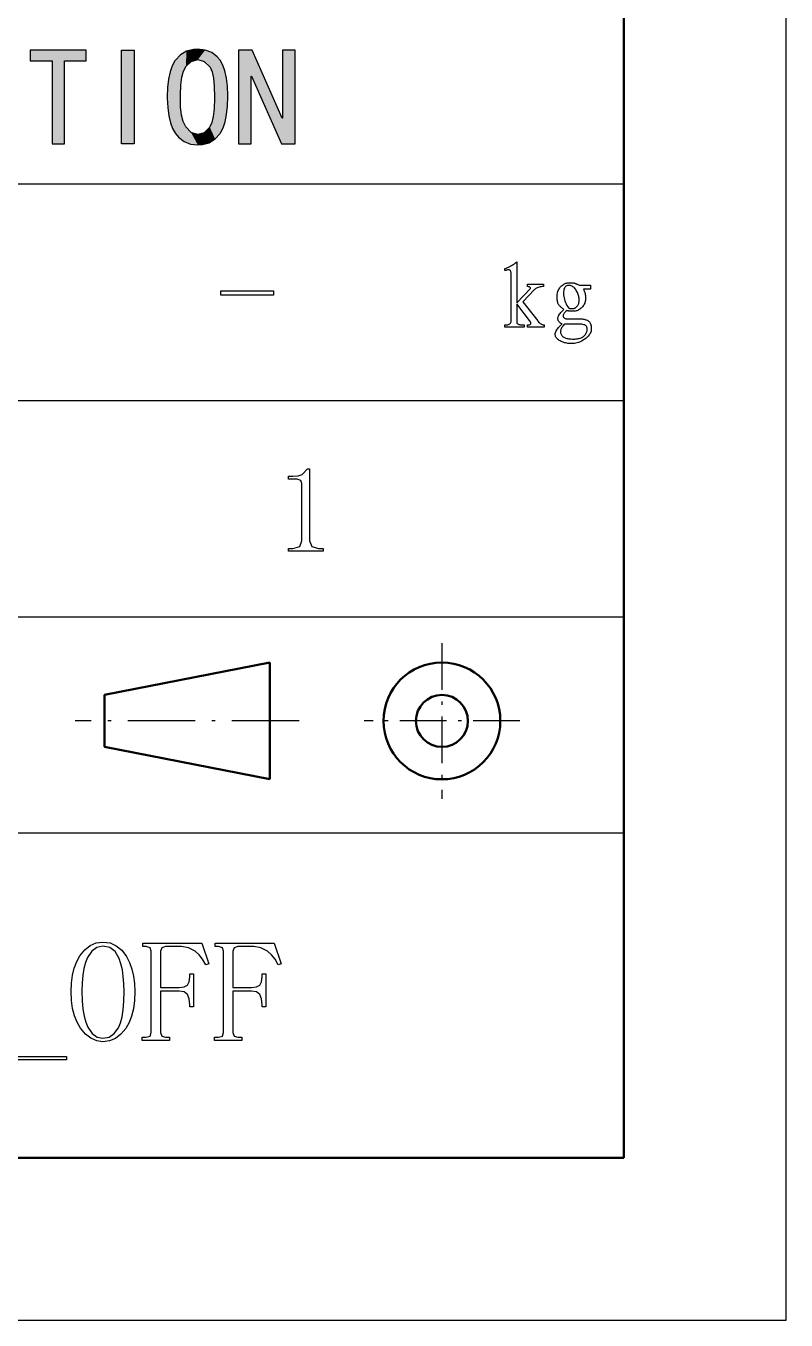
# Model space of a CAD drawing. Extents: x 0 to 420, y 0 to 297.
# Drawn here: x 396.58 to 420, y 0 to 39.88 of the extents above; entities that cross this region are included whole.
import ezdxf

# ---------------------------------------------------------------- set-up
doc = ezdxf.new("R2010")
doc.units = 0
doc.linetypes.add('DASHDOT', pattern=[18.5, 12, -3, 0.5, -3])

msp = doc.modelspace()

# ---------------------------------------------------------------- linework, layer by layer
at = {"color": 7, "lineweight": 25}
for p, q in [((420, 0), (420, 297)), ((415, 35), (235, 35)), ((415, 28.33), (363, 28.33)), ((415, 21.66), (363, 21.66)), ((415, 15), (303, 15)), ((0, 0), (420, 0))]:
    msp.add_line(p, q, dxfattribs=at)
at = {"color": 7, "lineweight": 50}
for p, q in [((415, 5), (415, 292)), ((415, 5), (25, 5)), ((235, 5), (415, 5)), ((235, 5), (415, 5)), ((235, 5), (415, 5)), ((235, 5), (415, 5)), ((235, 5), (415, 5)), ((235, 5), (415, 5)), ((235, 5), (415, 5))]:
    msp.add_line(p, q, dxfattribs=at)
at = {"color": 154, "lineweight": 25, "ltscale": 0.043176}
msp.add_line((398.436, 39.128), (396.709, 39.128), dxfattribs=at)
at = {"color": 154, "lineweight": 25, "ltscale": 0.007995}
for p, q in [((396.709, 39.128), (396.709, 38.809)), ((398.436, 38.809), (398.436, 39.128))]:
    msp.add_line(p, q, dxfattribs=at)
at = {"color": 154, "lineweight": 25, "ltscale": 0.072032}
for p, q in [((399.526, 36.247), (399.526, 39.128)), ((399.91, 39.128), (399.91, 36.247)), ((403.129, 39.128), (403.129, 36.247)), ((404.87, 36.247), (404.87, 39.128))]:
    msp.add_line(p, q, dxfattribs=at)
at = {"color": 154, "lineweight": 25, "ltscale": 0.009595}
for p, q in [((399.526, 39.128), (399.91, 39.128)), ((404.87, 39.128), (404.486, 39.128)), ((399.91, 36.247), (399.526, 36.247)), ((403.129, 36.247), (403.512, 36.247))]:
    msp.add_line(p, q, dxfattribs=at)
at = {"color": 154, "lineweight": 25, "ltscale": 0.005348}
msp.add_line((401.524, 39.097), (401.34, 38.986), dxfattribs=at)
at = {"color": 154, "lineweight": 25, "ltscale": 0.005483}
msp.add_line((401.736, 39.152), (401.524, 39.097), dxfattribs=at)
at = {"color": 154, "lineweight": 25, "ltscale": 0.003423}
msp.add_line((401.873, 39.16), (401.736, 39.152), dxfattribs=at)
at = {"color": 154, "lineweight": 25, "ltscale": 0.005707}
msp.add_line((402.099, 39.134), (401.873, 39.16), dxfattribs=at)
at = {"color": 154, "lineweight": 25, "ltscale": 0.005386}
msp.add_line((402.3, 39.056), (402.099, 39.134), dxfattribs=at)
at = {"color": 154, "lineweight": 25, "ltscale": 0.010467}
for p, q in [((403.547, 39.128), (403.129, 39.128)), ((404.451, 36.247), (404.87, 36.247))]:
    msp.add_line(p, q, dxfattribs=at)
at = {"color": 154, "lineweight": 25, "ltscale": 0.057115}
msp.add_line((404.469, 37.038), (403.547, 39.128), dxfattribs=at)
at = {"color": 154, "lineweight": 25, "ltscale": 0.052261}
msp.add_line((404.486, 39.128), (404.486, 37.038), dxfattribs=at)
at = {"color": 154, "lineweight": 25, "ltscale": 0.016791}
msp.add_line((396.709, 38.809), (397.381, 38.809), dxfattribs=at)
at = {"color": 154, "lineweight": 25, "ltscale": 0.064036}
for p, q in [((397.381, 38.809), (397.381, 36.247)), ((397.767, 36.247), (397.767, 38.809))]:
    msp.add_line(p, q, dxfattribs=at)
at = {"color": 154, "lineweight": 25, "ltscale": 0.016718}
msp.add_line((397.767, 38.809), (398.436, 38.809), dxfattribs=at)
at = {"color": 154, "lineweight": 25, "ltscale": 0.004328}
msp.add_line((401.169, 38.803), (401.085, 38.652), dxfattribs=at)
at = {"color": 154, "lineweight": 25, "ltscale": 0.000625175}
msp.add_line((401.183, 38.823), (401.169, 38.803), dxfattribs=at)
at = {"color": 154, "lineweight": 25, "ltscale": 0.005655}
msp.add_line((401.34, 38.986), (401.183, 38.823), dxfattribs=at)
at = {"color": 154, "lineweight": 25, "ltscale": 0.005808}
for p, q in [((401.506, 38.625), (401.672, 38.788)), ((402.073, 38.785), (402.239, 38.623)), ((402.23, 36.753), (402.067, 36.587))]:
    msp.add_line(p, q, dxfattribs=at)
at = {"color": 154, "lineweight": 25, "ltscale": 0.005183}
msp.add_line((401.672, 38.788), (401.873, 38.841), dxfattribs=at)
at = {"color": 154, "lineweight": 25, "ltscale": 7.24792e-05}
msp.add_line((401.873, 38.841), (401.875, 38.841), dxfattribs=at)
at = {"color": 154, "lineweight": 25, "ltscale": 0.005132}
msp.add_line((401.875, 38.841), (402.073, 38.785), dxfattribs=at)
at = {"color": 154, "lineweight": 25, "ltscale": 0.005393}
msp.add_line((402.471, 38.925), (402.3, 39.056), dxfattribs=at)
at = {"color": 154, "lineweight": 25, "ltscale": 0.003351}
msp.add_line((402.559, 38.823), (402.471, 38.925), dxfattribs=at)
at = {"color": 154, "lineweight": 25, "ltscale": 0.004229}
msp.add_line((402.64, 38.675), (402.559, 38.823), dxfattribs=at)
at = {"color": 154, "lineweight": 25, "ltscale": 0.005645}
msp.add_line((401.018, 38.463), (400.971, 38.242), dxfattribs=at)
at = {"color": 154, "lineweight": 25, "ltscale": 0.005012}
msp.add_line((401.085, 38.652), (401.018, 38.463), dxfattribs=at)
at = {"color": 154, "lineweight": 25, "ltscale": 0.006158}
msp.add_line((401.349, 38.056), (401.381, 38.3), dxfattribs=at)
at = {"color": 154, "lineweight": 25, "ltscale": 0.004902}
msp.add_line((401.381, 38.3), (401.434, 38.489), dxfattribs=at)
at = {"color": 154, "lineweight": 25, "ltscale": 0.003771}
msp.add_line((401.434, 38.489), (401.503, 38.623), dxfattribs=at)
at = {"color": 154, "lineweight": 25, "ltscale": 0.000102636}
msp.add_line((401.503, 38.623), (401.506, 38.625), dxfattribs=at)
at = {"color": 154, "lineweight": 25, "ltscale": 0.00052411}
msp.add_line((402.239, 38.623), (402.25, 38.605), dxfattribs=at)
at = {"color": 154, "lineweight": 25, "ltscale": 0.003875}
msp.add_line((402.25, 38.605), (402.312, 38.463), dxfattribs=at)
at = {"color": 154, "lineweight": 25, "ltscale": 0.005062}
for p, q in [((402.312, 38.463), (402.355, 38.265)), ((402.067, 36.587), (401.873, 36.532))]:
    msp.add_line(p, q, dxfattribs=at)
at = {"color": 154, "lineweight": 25, "ltscale": 0.004875}
msp.add_line((402.707, 38.492), (402.64, 38.675), dxfattribs=at)
at = {"color": 154, "lineweight": 25, "ltscale": 0.005574}
msp.add_line((402.753, 38.274), (402.707, 38.492), dxfattribs=at)
at = {"color": 154, "lineweight": 25, "ltscale": 0.052189}
msp.add_line((403.512, 36.247), (403.512, 38.335), dxfattribs=at)
at = {"color": 154, "lineweight": 25, "ltscale": 0.000435638}
for p, q in [((403.512, 38.335), (403.53, 38.335)), ((404.486, 37.038), (404.469, 37.038))]:
    msp.add_line(p, q, dxfattribs=at)
at = {"color": 154, "lineweight": 25, "ltscale": 0.057049}
msp.add_line((403.53, 38.335), (404.451, 36.247), dxfattribs=at)
at = {"color": 154, "lineweight": 25, "ltscale": 0.007272}
msp.add_line((400.942, 37.986), (400.933, 37.695), dxfattribs=at)
at = {"color": 154, "lineweight": 25, "ltscale": 0.006438}
msp.add_line((400.971, 38.242), (400.942, 37.986), dxfattribs=at)
at = {"color": 154, "lineweight": 25, "ltscale": 0.007495}
msp.add_line((401.335, 37.756), (401.349, 38.056), dxfattribs=at)
at = {"color": 154, "lineweight": 25, "ltscale": 0.00643}
msp.add_line((402.355, 38.265), (402.381, 38.009), dxfattribs=at)
at = {"color": 154, "lineweight": 25, "ltscale": 0.007853}
msp.add_line((402.381, 38.009), (402.39, 37.695), dxfattribs=at)
at = {"color": 154, "lineweight": 25, "ltscale": 0.006365}
for p, q in [((402.783, 38.021), (402.753, 38.274)), ((401.372, 37.131), (401.343, 37.384))]:
    msp.add_line(p, q, dxfattribs=at)
at = {"color": 154, "lineweight": 25, "ltscale": 0.007202}
msp.add_line((402.794, 37.733), (402.783, 38.021), dxfattribs=at)
at = {"color": 154, "lineweight": 25, "ltscale": 0.001163}
msp.add_line((400.933, 37.695), (400.933, 37.649), dxfattribs=at)
at = {"color": 154, "lineweight": 25, "ltscale": 0.007129}
msp.add_line((400.933, 37.649), (400.945, 37.364), dxfattribs=at)
at = {"color": 154, "lineweight": 25, "ltscale": 0.001526}
msp.add_line((401.335, 37.695), (401.335, 37.756), dxfattribs=at)
at = {"color": 154, "lineweight": 25, "ltscale": 0.00778}
msp.add_line((401.343, 37.384), (401.335, 37.695), dxfattribs=at)
at = {"color": 154, "lineweight": 25, "ltscale": 0.007565}
msp.add_line((402.39, 37.643), (402.378, 37.34), dxfattribs=at)
at = {"color": 154, "lineweight": 25, "ltscale": 0.001308}
msp.add_line((402.39, 37.695), (402.39, 37.643), dxfattribs=at)
at = {"color": 154, "lineweight": 25, "ltscale": 0.007274}
msp.add_line((402.783, 37.404), (402.794, 37.695), dxfattribs=at)
at = {"color": 154, "lineweight": 25, "ltscale": 0.000944901}
msp.add_line((402.794, 37.695), (402.794, 37.733), dxfattribs=at)
at = {"color": 154, "lineweight": 25, "ltscale": 0.006302}
msp.add_line((400.945, 37.364), (400.977, 37.114), dxfattribs=at)
at = {"color": 154, "lineweight": 25, "ltscale": 0.00559}
msp.add_line((400.977, 37.114), (401.026, 36.896), dxfattribs=at)
at = {"color": 154, "lineweight": 25, "ltscale": 0.005165}
msp.add_line((401.422, 36.93), (401.372, 37.131), dxfattribs=at)
at = {"color": 154, "lineweight": 25, "ltscale": 0.004936}
msp.add_line((402.349, 37.093), (402.303, 36.901), dxfattribs=at)
at = {"color": 154, "lineweight": 25, "ltscale": 0.006221}
msp.add_line((402.378, 37.34), (402.349, 37.093), dxfattribs=at)
at = {"color": 154, "lineweight": 25, "ltscale": 0.005702}
msp.add_line((402.713, 36.922), (402.756, 37.146), dxfattribs=at)
at = {"color": 154, "lineweight": 25, "ltscale": 0.006502}
msp.add_line((402.756, 37.146), (402.783, 37.404), dxfattribs=at)
at = {"color": 154, "lineweight": 25, "ltscale": 0.004832}
msp.add_line((401.026, 36.896), (401.096, 36.715), dxfattribs=at)
at = {"color": 154, "lineweight": 25, "ltscale": 0.004301}
msp.add_line((401.096, 36.715), (401.183, 36.567), dxfattribs=at)
at = {"color": 154, "lineweight": 25, "ltscale": 0.003934}
msp.add_line((401.489, 36.788), (401.422, 36.93), dxfattribs=at)
at = {"color": 154, "lineweight": 25, "ltscale": 0.000625098}
msp.add_line((401.503, 36.768), (401.489, 36.788), dxfattribs=at)
at = {"color": 154, "lineweight": 25, "ltscale": 0.005863}
msp.add_line((401.663, 36.596), (401.503, 36.768), dxfattribs=at)
at = {"color": 154, "lineweight": 25, "ltscale": 0.000423915}
msp.add_line((402.239, 36.768), (402.23, 36.753), dxfattribs=at)
at = {"color": 154, "lineweight": 25, "ltscale": 0.003706}
msp.add_line((402.303, 36.901), (402.239, 36.768), dxfattribs=at)
at = {"color": 154, "lineweight": 25, "ltscale": 0.004323}
msp.add_line((402.57, 36.582), (402.649, 36.736), dxfattribs=at)
at = {"color": 154, "lineweight": 25, "ltscale": 0.004919}
msp.add_line((402.649, 36.736), (402.713, 36.922), dxfattribs=at)
at = {"color": 154, "lineweight": 25, "ltscale": 0.003667}
msp.add_line((401.183, 36.567), (401.276, 36.454), dxfattribs=at)
at = {"color": 154, "lineweight": 25, "ltscale": 0.005438}
msp.add_line((401.276, 36.454), (401.448, 36.32), dxfattribs=at)
at = {"color": 154, "lineweight": 25, "ltscale": 0.005345}
msp.add_line((401.448, 36.32), (401.646, 36.238), dxfattribs=at)
at = {"color": 154, "lineweight": 25, "ltscale": 0.005126}
msp.add_line((401.858, 36.532), (401.663, 36.596), dxfattribs=at)
at = {"color": 154, "lineweight": 25, "ltscale": 0.000363922}
msp.add_line((401.873, 36.532), (401.858, 36.532), dxfattribs=at)
at = {"color": 154, "lineweight": 25, "ltscale": 0.005363}
msp.add_line((402.224, 36.282), (402.405, 36.398), dxfattribs=at)
at = {"color": 154, "lineweight": 25, "ltscale": 0.005711}
msp.add_line((402.405, 36.398), (402.559, 36.567), dxfattribs=at)
at = {"color": 154, "lineweight": 25, "ltscale": 0.000465389}
msp.add_line((402.559, 36.567), (402.57, 36.582), dxfattribs=at)
at = {"color": 154, "lineweight": 25, "ltscale": 0.009667}
msp.add_line((397.381, 36.247), (397.767, 36.247), dxfattribs=at)
at = {"color": 154, "lineweight": 25, "ltscale": 0.005708}
msp.add_line((401.646, 36.238), (401.873, 36.212), dxfattribs=at)
at = {"color": 154, "lineweight": 25, "ltscale": 0.003573}
msp.add_line((401.873, 36.212), (402.015, 36.224), dxfattribs=at)
at = {"color": 154, "lineweight": 25, "ltscale": 0.005431}
msp.add_line((402.015, 36.224), (402.224, 36.282), dxfattribs=at)
at = {"color": 7, "linetype": 'DASHDOT', "lineweight": 25, "ltscale": 0.12}
for p, q in [((409.394, 20.864), (409.394, 16.064)), ((411.794, 18.464), (406.994, 18.464))]:
    msp.add_line(p, q, dxfattribs=at)
at = {"color": 7, "lineweight": 50, "ltscale": 0.129928}
for p, q in [((404.094, 20.264), (398.994, 19.264)), ((398.994, 17.664), (404.094, 16.664))]:
    msp.add_line(p, q, dxfattribs=at)
at = {"color": 7, "lineweight": 50, "ltscale": 0.09}
msp.add_line((404.094, 16.664), (404.094, 20.264), dxfattribs=at)
at = {"color": 7, "lineweight": 50, "ltscale": 0.04}
msp.add_line((398.994, 19.264), (398.994, 17.664), dxfattribs=at)
at = {"color": 7, "linetype": 'DASHDOT', "lineweight": 25, "ltscale": 0.1725}
msp.add_line((404.994, 18.464), (398.094, 18.464), dxfattribs=at)
at = {"color": 7, "lineweight": 25}
for points in [[(412.123, 31.789), (412.122, 31.8), (412.119, 31.81), (412.114, 31.819), (412.108, 31.826), (412.099, 31.833), (412.089, 31.838), (412.077, 31.842), (412.063, 31.845), (412.047, 31.847), (412.029, 31.847), (412.029, 31.918), (412.521, 31.918), (412.521, 31.847), (412.485, 31.847), (412.451, 31.844), (412.418, 31.839), (412.388, 31.832), (412.36, 31.824), (412.334, 31.814), (412.311, 31.802), (412.289, 31.787), (412.269, 31.772), (412.252, 31.754), (411.889, 31.379), (412.346, 30.793), (412.364, 30.768), (412.384, 30.746), (412.403, 30.727), (412.422, 30.71), (412.442, 30.696), (412.462, 30.685), (412.483, 30.676), (412.503, 30.669), (412.524, 30.665), (412.545, 30.664), (412.545, 30.594), (412.029, 30.594), (412.029, 30.664), (412.055, 30.665), (412.078, 30.668), (412.097, 30.672), (412.112, 30.679), (412.123, 30.687), (412.13, 30.698), (412.134, 30.71), (412.134, 30.724), (412.13, 30.74), (412.123, 30.758), (411.701, 31.32), (411.701, 30.734), (411.707, 30.721), (411.717, 30.709), (411.731, 30.698), (411.748, 30.689), (411.768, 30.681), (411.792, 30.675), (411.82, 30.67), (411.851, 30.667), (411.886, 30.665), (411.924, 30.664), (411.924, 30.594), (411.338, 30.594), (411.338, 30.664), (411.369, 30.665), (411.398, 30.668), (411.424, 30.672), (411.447, 30.679), (411.467, 30.687), (411.484, 30.698), (411.499, 30.71), (411.51, 30.724), (411.519, 30.74), (411.525, 30.758), (411.525, 32.222), (411.525, 32.249), (411.523, 32.273), (411.519, 32.294), (411.515, 32.312), (411.509, 32.328), (411.502, 32.341), (411.494, 32.35), (411.484, 32.357), (411.473, 32.362), (411.461, 32.363), (411.448, 32.363), (411.435, 32.362), (411.423, 32.361), (411.41, 32.359), (411.398, 32.357), (411.386, 32.355), (411.373, 32.352), (411.361, 32.348), (411.35, 32.344), (411.338, 32.34), (411.338, 32.41), (411.375, 32.42), (411.412, 32.433), (411.449, 32.448), (411.486, 32.464), (411.522, 32.483), (411.559, 32.504), (411.594, 32.527), (411.63, 32.552), (411.666, 32.58), (411.701, 32.609), (411.701, 31.344)], [(413.154, 31.144), (413.134, 31.158), (413.114, 31.172), (413.096, 31.187), (413.078, 31.201), (413.062, 31.215), (413.047, 31.229), (413.032, 31.243), (413.019, 31.257), (413.007, 31.271), (412.996, 31.285), (412.986, 31.3), (412.977, 31.318), (412.969, 31.337), (412.962, 31.359), (412.956, 31.383), (412.952, 31.409), (412.948, 31.438), (412.945, 31.469), (412.944, 31.502), (412.943, 31.537), (412.944, 31.573), (412.947, 31.607), (412.952, 31.64), (412.959, 31.671), (412.968, 31.701), (412.979, 31.73), (412.992, 31.757), (413.007, 31.783), (413.024, 31.807), (413.043, 31.83), (413.063, 31.851), (413.084, 31.871), (413.105, 31.888), (413.126, 31.904), (413.148, 31.918), (413.171, 31.93), (413.194, 31.94), (413.217, 31.948), (413.241, 31.954), (413.265, 31.959), (413.29, 31.962), (413.313, 31.964), (413.335, 31.966), (413.355, 31.967), (413.375, 31.968), (413.394, 31.967), (413.412, 31.966), (413.429, 31.964), (413.444, 31.962), (413.459, 31.959), (413.473, 31.955), (413.488, 31.951), (413.503, 31.946), (413.519, 31.94), (413.535, 31.934), (413.552, 31.927), (413.569, 31.92), (413.586, 31.912), (413.604, 31.903), (413.623, 31.894), (413.974, 31.894), (413.974, 31.765), (413.752, 31.765), (413.765, 31.742), (413.777, 31.717), (413.788, 31.691), (413.797, 31.664), (413.805, 31.637), (413.811, 31.608), (413.816, 31.578), (413.819, 31.548), (413.821, 31.517), (413.822, 31.484), (413.821, 31.452), (413.817, 31.42), (413.812, 31.39), (413.803, 31.36), (413.793, 31.332), (413.78, 31.304), (413.765, 31.277), (413.747, 31.252), (413.727, 31.227), (413.705, 31.203), (413.681, 31.181), (413.657, 31.161), (413.633, 31.143), (413.607, 31.128), (413.582, 31.115), (413.556, 31.105), (413.529, 31.096), (413.502, 31.09), (413.475, 31.087), (413.447, 31.086), (413.42, 31.086), (413.394, 31.087), (413.37, 31.088), (413.348, 31.09), (413.327, 31.092), (413.308, 31.094), (413.29, 31.097), (413.275, 31.101), (413.26, 31.105), (413.248, 31.109), (413.226, 31.093), (413.206, 31.076), (413.188, 31.059), (413.173, 31.043), (413.16, 31.026), (413.149, 31.009), (413.141, 30.991), (413.135, 30.974), (413.132, 30.957), (413.131, 30.939), (413.132, 30.923), (413.138, 30.908), (413.146, 30.894), (413.158, 30.883), (413.173, 30.873), (413.192, 30.865), (413.214, 30.859), (413.239, 30.855), (413.268, 30.852), (413.301, 30.851), (413.335, 30.851), (413.369, 30.851), (413.403, 30.851), (413.438, 30.851), (413.472, 30.851), (413.507, 30.851), (413.541, 30.851), (413.576, 30.851), (413.611, 30.851), (413.646, 30.851), (413.681, 30.851), (413.713, 30.849), (413.744, 30.846), (413.773, 30.841), (413.8, 30.835), (413.826, 30.828), (413.849, 30.82), (413.871, 30.81), (413.892, 30.799), (413.91, 30.787), (413.927, 30.773), (413.942, 30.757), (413.955, 30.738), (413.966, 30.718), (413.976, 30.695), (413.984, 30.67), (413.99, 30.642), (413.994, 30.613), (413.997, 30.581), (413.998, 30.547), (413.996, 30.512), (413.99, 30.478), (413.98, 30.444), (413.966, 30.412), (413.948, 30.38), (413.926, 30.348), (413.9, 30.318), (413.87, 30.288), (413.837, 30.259), (413.799, 30.23), (413.759, 30.204), (413.719, 30.18), (413.679, 30.159), (413.638, 30.14), (413.598, 30.125), (413.557, 30.112), (413.517, 30.102), (413.476, 30.095), (413.435, 30.091), (413.394, 30.09), (413.354, 30.091), (413.314, 30.093), (413.276, 30.097), (413.239, 30.103), (413.202, 30.11), (413.167, 30.119), (413.133, 30.13), (413.1, 30.142), (413.068, 30.156), (413.037, 30.172), (413.008, 30.189), (412.982, 30.206), (412.959, 30.225), (412.939, 30.244), (412.923, 30.264), (412.909, 30.285), (412.898, 30.307), (412.891, 30.329), (412.886, 30.353), (412.885, 30.377), (412.887, 30.402), (412.893, 30.429), (412.904, 30.457), (412.918, 30.487), (412.937, 30.519), (412.961, 30.552), (412.988, 30.586), (413.02, 30.622), (413.055, 30.66), (413.096, 30.699), (413.071, 30.711), (413.049, 30.725), (413.03, 30.739), (413.013, 30.754), (412.999, 30.771), (412.987, 30.788), (412.978, 30.807), (412.972, 30.827), (412.968, 30.847), (412.967, 30.869), (412.969, 30.892), (412.974, 30.916), (412.984, 30.941), (412.997, 30.966), (413.014, 30.993), (413.034, 31.022), (413.059, 31.051), (413.087, 31.081), (413.119, 31.112)], [(402.583, 31.58), (402.583, 31.712), (404.206, 31.712), (404.206, 31.58)], [(413.306, 31.18), (413.329, 31.177), (413.35, 31.176), (413.37, 31.174), (413.388, 31.173), (413.405, 31.172), (413.42, 31.172), (413.433, 31.172), (413.445, 31.172), (413.456, 31.173), (413.465, 31.174), (413.473, 31.175), (413.482, 31.178), (413.491, 31.182), (413.5, 31.188), (413.51, 31.194), (413.52, 31.202), (413.531, 31.211), (413.542, 31.221), (413.553, 31.232), (413.564, 31.244), (413.575, 31.258), (413.585, 31.272), (413.594, 31.288), (413.602, 31.306), (413.608, 31.325), (413.614, 31.345), (413.618, 31.366), (413.621, 31.388), (413.622, 31.412), (413.623, 31.437), (413.622, 31.463), (413.619, 31.49), (413.615, 31.517), (413.609, 31.545), (413.601, 31.574), (413.591, 31.603), (413.58, 31.632), (413.567, 31.662), (413.552, 31.693), (413.535, 31.724), (413.517, 31.755), (413.497, 31.781), (413.476, 31.805), (413.454, 31.826), (413.431, 31.843), (413.406, 31.857), (413.38, 31.868), (413.353, 31.876), (413.325, 31.881), (413.295, 31.883), (413.266, 31.88), (413.24, 31.873), (413.217, 31.861), (413.197, 31.844), (413.181, 31.823), (413.167, 31.796), (413.156, 31.765), (413.149, 31.729), (413.144, 31.688), (413.142, 31.642), (413.144, 31.595), (413.149, 31.547), (413.157, 31.5), (413.169, 31.453), (413.183, 31.407), (413.201, 31.36), (413.223, 31.315), (413.247, 31.269), (413.275, 31.224)], [(413.178, 30.687), (413.153, 30.664), (413.131, 30.641), (413.112, 30.618), (413.095, 30.595), (413.081, 30.572), (413.069, 30.549), (413.06, 30.526), (413.054, 30.504), (413.05, 30.481), (413.049, 30.459), (413.05, 30.437), (413.053, 30.416), (413.058, 30.397), (413.065, 30.378), (413.074, 30.361), (413.085, 30.344), (413.097, 30.329), (413.112, 30.314), (413.129, 30.301), (413.148, 30.289), (413.169, 30.278), (413.192, 30.268), (413.217, 30.259), (413.244, 30.251), (413.273, 30.245), (413.304, 30.24), (413.337, 30.236), (413.371, 30.233), (413.408, 30.231), (413.447, 30.23), (413.486, 30.231), (413.523, 30.234), (413.559, 30.238), (413.592, 30.243), (413.624, 30.251), (413.655, 30.26), (413.683, 30.271), (413.71, 30.283), (413.735, 30.297), (413.758, 30.312), (413.779, 30.329), (413.798, 30.348), (413.814, 30.367), (413.829, 30.388), (413.841, 30.41), (413.851, 30.434), (413.859, 30.459), (413.865, 30.485), (413.868, 30.512), (413.869, 30.541), (413.867, 30.569), (413.861, 30.594), (413.851, 30.616), (413.837, 30.635), (413.819, 30.651), (413.797, 30.664), (413.771, 30.674), (413.741, 30.681), (413.708, 30.686), (413.67, 30.687), (413.631, 30.687), (413.595, 30.687), (413.56, 30.687), (413.528, 30.687), (413.498, 30.687), (413.471, 30.687), (413.445, 30.687), (413.422, 30.687), (413.401, 30.687), (413.383, 30.687), (413.365, 30.687), (413.346, 30.687), (413.327, 30.687), (413.308, 30.687), (413.287, 30.687), (413.267, 30.687), (413.245, 30.687), (413.223, 30.687), (413.201, 30.687)], [(405.315, 26.235), (405.315, 24.012), (405.388, 23.837), (405.593, 23.778), (405.739, 23.778), (405.739, 23.691), (404.672, 23.691), (404.672, 23.778), (404.803, 23.778), (405.015, 23.837), (405.081, 24.012), (405.081, 25.781), (405.044, 25.876), (404.935, 25.913), (404.672, 25.913), (404.672, 26.001), (404.803, 26.001), (404.962, 26.015), (405.088, 26.059), (405.256, 26.235)], [(399.934, 10.123), (399.923, 9.847), (399.889, 9.596), (399.833, 9.37), (399.754, 9.168), (399.653, 8.991), (399.504, 8.811), (399.337, 8.682), (399.153, 8.604), (398.951, 8.579), (398.757, 8.605), (398.576, 8.684), (398.41, 8.815), (398.258, 9), (398.154, 9.179), (398.073, 9.381), (398.015, 9.606), (397.98, 9.853), (397.969, 10.123), (397.98, 10.386), (398.012, 10.628), (398.067, 10.849), (398.143, 11.049), (398.241, 11.228), (398.387, 11.412), (398.554, 11.544), (398.742, 11.623), (398.951, 11.649), (399.167, 11.621), (399.359, 11.537), (399.527, 11.397), (399.671, 11.201), (399.765, 11.015), (399.839, 10.814), (399.892, 10.598), (399.923, 10.368)], [(400.998, 8.719), (400.998, 8.614), (400.156, 8.614), (400.156, 8.719), (400.279, 8.719), (400.402, 8.754), (400.437, 8.859), (400.437, 11.368), (400.402, 11.473), (400.279, 11.508), (400.174, 11.508), (400.174, 11.614), (401.998, 11.614), (402.209, 10.982), (402.121, 10.947), (402.022, 11.119), (401.911, 11.259), (401.788, 11.368), (401.586, 11.473), (401.367, 11.508), (400.876, 11.508), (400.762, 11.473), (400.718, 11.368), (400.718, 10.245), (401.297, 10.245), (401.448, 10.265), (401.551, 10.324), (401.61, 10.427), (401.63, 10.579), (401.63, 10.666), (401.735, 10.666), (401.735, 9.649), (401.63, 9.649), (401.63, 9.719), (401.61, 9.903), (401.551, 10.035), (401.448, 10.114), (401.297, 10.14), (400.718, 10.14), (400.718, 8.859), (400.762, 8.754), (400.876, 8.719)], [(403.229, 8.719), (403.229, 8.614), (402.386, 8.614), (402.386, 8.719), (402.509, 8.719), (402.632, 8.754), (402.667, 8.859), (402.667, 11.368), (402.632, 11.473), (402.509, 11.508), (402.404, 11.508), (402.404, 11.614), (404.229, 11.614), (404.439, 10.982), (404.351, 10.947), (404.252, 11.119), (404.141, 11.259), (404.018, 11.368), (403.816, 11.473), (403.597, 11.508), (403.106, 11.508), (402.992, 11.473), (402.948, 11.368), (402.948, 10.245), (403.527, 10.245), (403.678, 10.265), (403.781, 10.324), (403.84, 10.427), (403.86, 10.579), (403.86, 10.666), (403.965, 10.666), (403.965, 9.649), (403.86, 9.649), (403.86, 9.719), (403.84, 9.903), (403.781, 10.035), (403.678, 10.114), (403.527, 10.14), (402.948, 10.14), (402.948, 8.859), (402.992, 8.754), (403.106, 8.719)], [(398.302, 10.123), (398.31, 9.837), (398.332, 9.585), (398.369, 9.366), (398.42, 9.179), (398.486, 9.026), (398.62, 8.836), (398.775, 8.722), (398.951, 8.684), (399.137, 8.72), (399.294, 8.828), (399.425, 9.008), (399.488, 9.157), (399.537, 9.343), (399.572, 9.565), (399.593, 9.825), (399.6, 10.123), (399.594, 10.365), (399.577, 10.588), (399.547, 10.792), (399.505, 10.976), (399.451, 11.14), (399.329, 11.354), (399.163, 11.483), (398.951, 11.526), (398.766, 11.487), (398.608, 11.37), (398.478, 11.175), (398.414, 11.021), (398.365, 10.838), (398.33, 10.628), (398.309, 10.389)], [(395.618, 8.017), (395.618, 8.123), (397.829, 8.123), (397.829, 8.017)]]:
    msp.add_lwpolyline(points, close=True, dxfattribs=at)
at = {"color": 7, "lineweight": 50}
for radius in [1.8, 0.8]:
    msp.add_circle((409.394, 18.464), radius, dxfattribs=at)
at = {"color": 154, "lineweight": 5}
for points in [[(396.709, 39.128), (396.709, 38.809), (398.436, 39.128), (397.381, 38.809)], [(397.381, 38.809), (397.767, 38.809), (398.436, 39.128), (398.436, 38.809)], [(399.526, 39.128), (399.526, 36.247), (399.91, 39.128), (399.91, 36.247)], [(401.34, 38.986), (401.381, 38.3), (401.524, 39.097), (401.434, 38.489)], [(401.524, 39.097), (401.434, 38.489), (401.503, 38.623)], [(401.503, 38.623), (401.506, 38.625), (401.524, 39.097), (401.672, 38.788)], [(401.524, 39.097), (401.672, 38.788), (401.736, 39.152), (401.873, 38.841)], [(401.736, 39.152), (401.873, 38.841), (401.873, 39.16), (401.875, 38.841)], [(401.873, 39.16), (401.875, 38.841), (402.099, 39.134)], [(401.875, 38.841), (402.073, 38.785), (402.099, 39.134), (402.239, 38.623)], [(402.099, 39.134), (402.239, 38.623), (402.3, 39.056), (402.25, 38.605)], [(403.547, 39.128), (403.129, 39.128), (403.53, 38.335), (403.512, 38.335)], [(403.129, 39.128), (403.129, 36.247), (403.512, 38.335), (403.512, 36.247)], [(403.547, 39.128), (403.53, 38.335), (404.469, 37.038), (404.451, 36.247)], [(404.87, 36.247), (404.87, 39.128), (404.486, 37.038), (404.486, 39.128)], [(397.381, 36.247), (397.767, 36.247), (397.381, 38.809), (397.767, 38.809)], [(401.085, 38.652), (401.096, 36.715), (401.169, 38.803), (401.183, 36.567)], [(401.169, 38.803), (401.183, 36.567), (401.183, 38.823)], [(401.276, 36.454), (401.34, 38.986), (401.183, 36.567), (401.183, 38.823)], [(401.276, 36.454), (401.335, 37.695), (401.34, 38.986), (401.335, 37.756)], [(401.335, 37.756), (401.349, 38.056), (401.34, 38.986), (401.381, 38.3)], [(402.3, 39.056), (402.25, 38.605), (402.312, 38.463)], [(402.471, 38.925), (402.3, 39.056), (402.355, 38.265), (402.312, 38.463)], [(402.471, 38.925), (402.355, 38.265), (402.39, 37.695), (402.381, 38.009)], [(402.559, 36.567), (402.471, 38.925), (402.405, 36.398), (402.39, 37.695)], [(402.57, 36.582), (402.559, 38.823), (402.559, 36.567), (402.471, 38.925)], [(402.649, 36.736), (402.64, 38.675), (402.57, 36.582), (402.559, 38.823)], [(400.971, 38.242), (400.977, 37.114), (401.018, 38.463), (401.026, 36.896)], [(401.018, 38.463), (401.026, 36.896), (401.085, 38.652), (401.096, 36.715)], [(402.713, 36.922), (402.707, 38.492), (402.649, 36.736), (402.64, 38.675)], [(402.756, 37.146), (402.753, 38.274), (402.713, 36.922), (402.707, 38.492)], [(400.933, 37.695), (400.933, 37.649), (400.942, 37.986), (400.945, 37.364)], [(400.942, 37.986), (400.945, 37.364), (400.971, 38.242), (400.977, 37.114)], [(402.783, 38.021), (402.753, 38.274), (402.783, 37.404), (402.756, 37.146)], [(402.783, 38.021), (402.783, 37.404), (402.794, 37.733), (402.794, 37.695)], [(401.276, 36.454), (401.448, 36.32), (401.335, 37.695), (401.343, 37.384)], [(402.405, 36.398), (402.39, 37.643), (402.349, 37.093), (402.378, 37.34)], [(402.405, 36.398), (402.39, 37.695), (402.39, 37.643)], [(401.372, 37.131), (401.343, 37.384), (401.422, 36.93), (401.448, 36.32)], [(402.405, 36.398), (402.349, 37.093), (402.239, 36.768), (402.303, 36.901)], [(401.489, 36.788), (401.422, 36.93), (401.646, 36.238), (401.448, 36.32)], [(401.489, 36.788), (401.646, 36.238), (401.503, 36.768)], [(401.663, 36.596), (401.503, 36.768), (401.873, 36.212), (401.646, 36.238)], [(402.067, 36.587), (402.224, 36.282), (402.23, 36.753)], [(402.405, 36.398), (402.239, 36.768), (402.224, 36.282), (402.23, 36.753)], [(404.87, 36.247), (404.486, 37.038), (404.451, 36.247), (404.469, 37.038)], [(401.663, 36.596), (401.873, 36.212), (401.858, 36.532)], [(401.858, 36.532), (401.873, 36.212), (401.873, 36.532), (402.015, 36.224)], [(401.873, 36.532), (402.015, 36.224), (402.067, 36.587), (402.224, 36.282)]]:
    msp.add_solid(points, dxfattribs=at)

doc.saveas('drawing.dxf')
